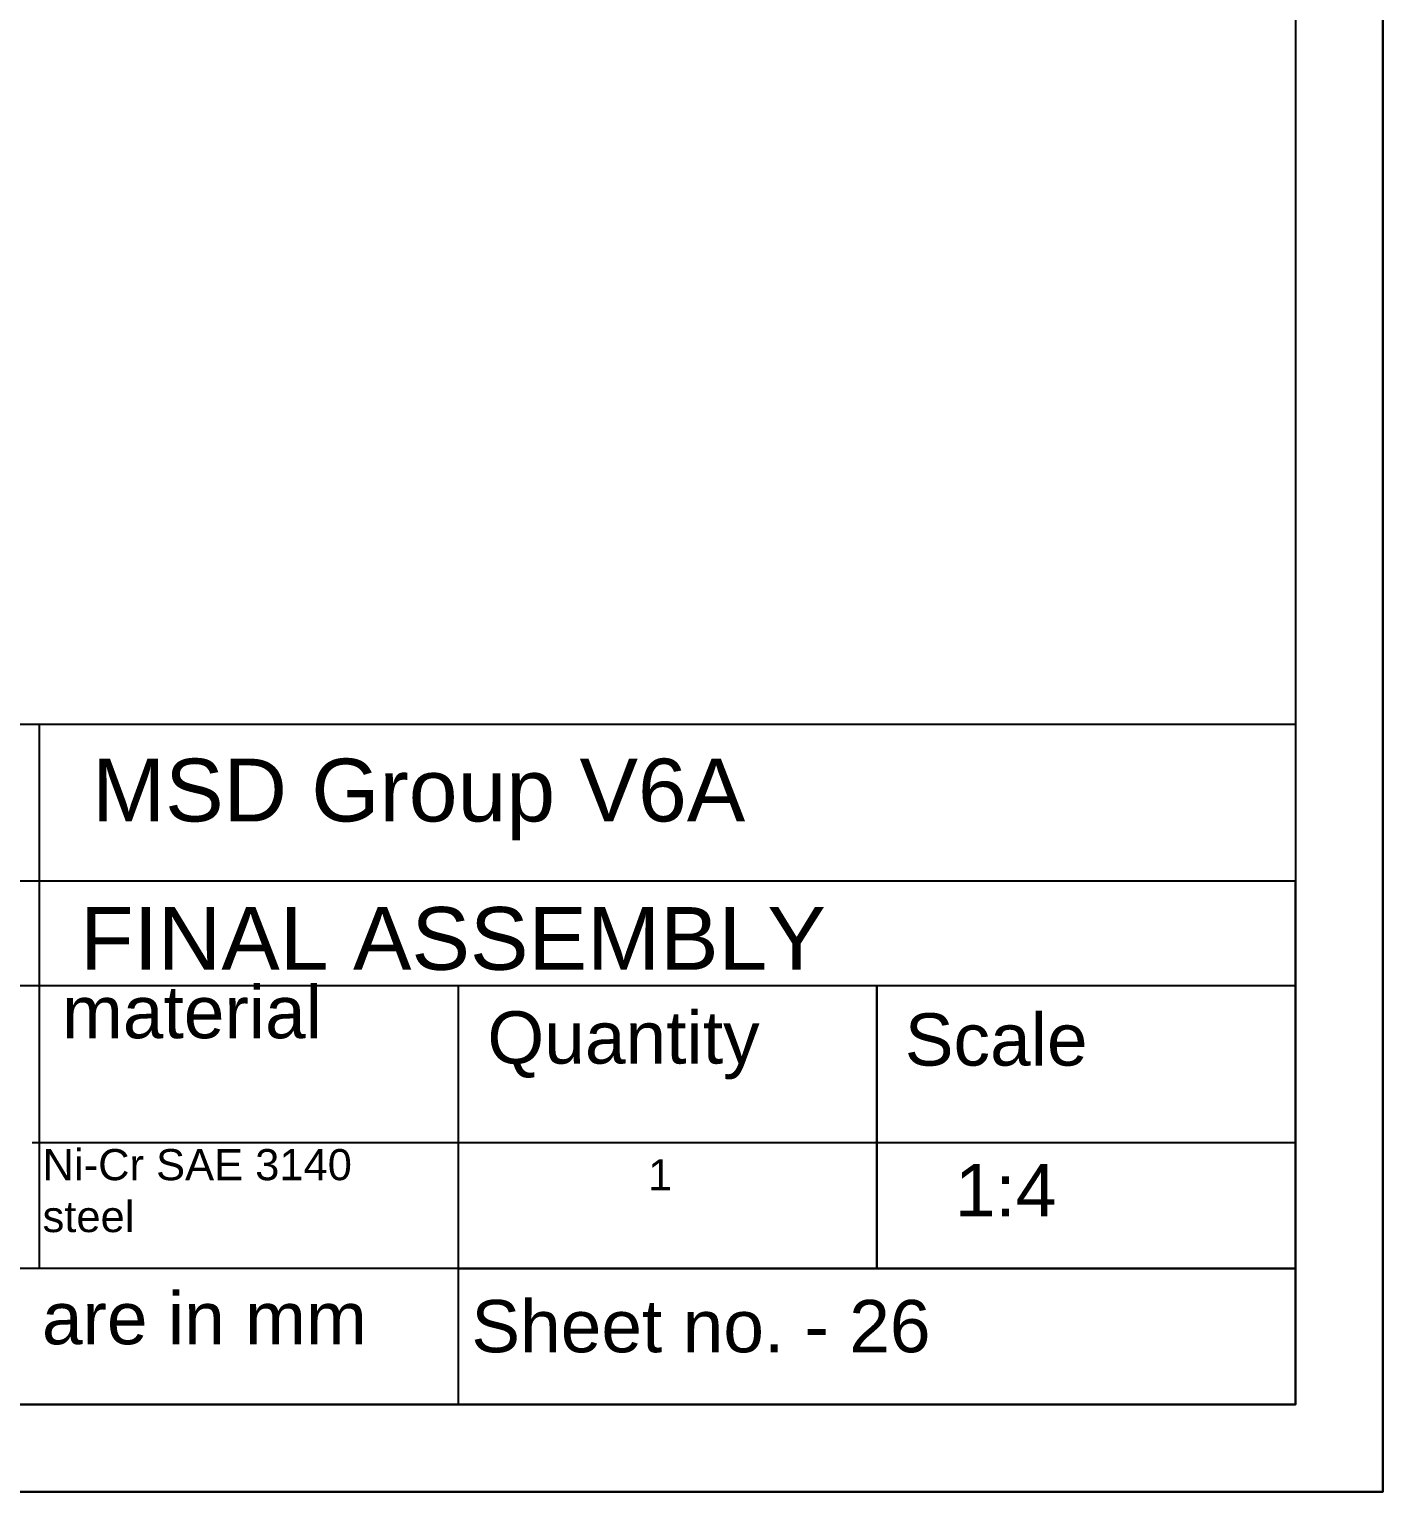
# Model space of a CAD drawing. Header units: millimetres. Extents: x -15074 to 21675, y -7568 to 6574.
# Drawn here: x 10572 to 11666, y -2107 to -925 of the extents above; entities that cross this region are included whole.
import ezdxf

# ---------------------------------------------------------------- set-up
doc = ezdxf.new("R2010")
doc.units = ezdxf.units.MM
doc.styles.get("Standard").update_dxf_attribs({"font": 'arial.ttf'})

msp = doc.modelspace()

# ---------------------------------------------------------------- linework, layer by layer
msp.add_line((10919.023, -1926.525), (10919.023, -2036.489))
for points in [[(7479.139, 853.578), (11666.21, 853.578), (11666.21, -2106.978), (7479.139, -2106.978)], [(10157.737, -1486.671), (11595.721, -1486.671), (11595.721, -2036.489), (10157.737, -2036.489)], [(10157.737, -2036.489), (11595.721, -2036.489), (11595.721, -1613.552), (10157.737, -1613.552)], [(10157.737, -2036.489), (11595.721, -2036.489), (11595.721, -1698.14), (10157.737, -1698.14)], [(11257.372, -1698.14), (10919.023, -1698.14), (10919.023, -1926.525), (11257.372, -1926.525)], [(11595.721, -1698.14), (11257.372, -1698.14), (11257.372, -1926.525), (11595.721, -1926.525)], [(10157.737, -2036.489), (11595.721, -2036.489), (11595.721, -1926.525), (10157.737, -1926.525)]]:
    msp.add_lwpolyline(points, close=True)
for points in [[(11595.721, -2106.978), (11666.21, -2106.978), (11666.21, 853.578), (11595.721, 853.578)], [(11595.721, 783.088), (11595.721, -2036.489)], [(10580.673, -1926.525), (10580.673, -1486.671), (11595.721, -1486.671), (11595.721, -2036.489), (10580.673, -2036.489)], [(10157.737, -1825.02), (10157.737, -2036.489), (11595.721, -2036.489), (11595.721, -1825.02), (10574.675, -1825.02)], [(7479.139, -2036.489), (7479.139, -2106.978), (11666.21, -2106.978), (11666.21, -2036.489)], [(11595.721, -2036.489), (7655.362, -2036.489)]]:
    msp.add_lwpolyline(points)

# ---------------------------------------------------------------- texts
at = {"attachment_point": 1}
for s, width, gutter_width, heights, insert, char_height in [('MSD Group V6A', 794.69286, 105.734, [0], (10623.063, -1514.456), 50.75238), ('FINAL ASSEMBLY ', 1070.58465, 105.734, [0], (10613.332, -1634.37), 50.75238), ('material', 320.28722, 105.734, [0], (10598.735, -1698.14), 42.2937), ('Quantity', 283.81887, 105.734, [0], (10942.562, -1718.634), 42.2937), ('Scale', 291.92796, 105.734, [0], (11279.901, -1720.254), 42.2937), ('Ni-Cr SAE 3140 \\Psteel', 463.69721, 125.802, [0], (10583.062, -1830.006), 25.16045), ('1', 443.17954, 125.802, [0], (11072.406, -1838.206), 25.16), ('\\pxi-3,l4,t4;1:4', 288.63395, 105.734, [0], (11278.068, -1842.13), 42.29365), ('All Dimensions are in mm', 816.59092, 105.734, [0], (10175.44, -1945.498), 42.29365), ('Sheet no. - 26', 614.67059, 105.734, [15.317], (10929.587, -1951.98), 42.29365)]:
    msp.add_mtext_dynamic_manual_height_columns(s, width=width, gutter_width=gutter_width, heights=heights, dxfattribs=dict(at, insert=insert, char_height=char_height))

doc.saveas('drawing.dxf')
